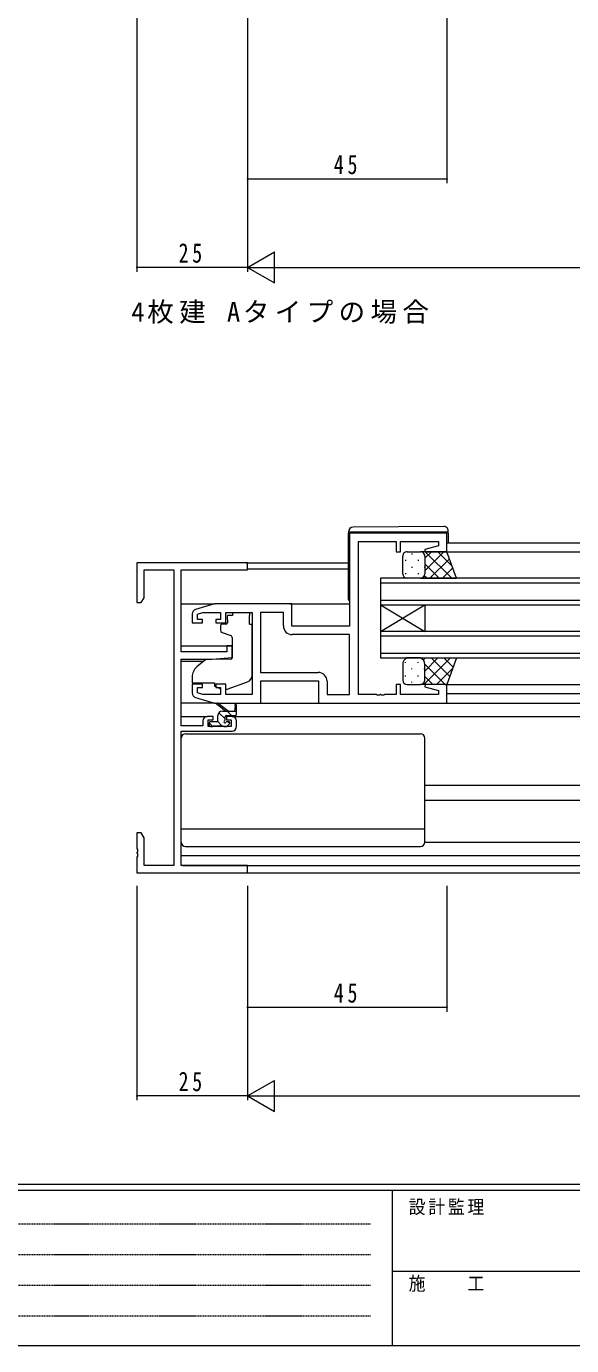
# Model space of a CAD drawing. Units: millimetres on the paper. Extents: x -397 to 397, y -282 to 282.
# Drawn here: x -218.8 to -95.8, y -282.1 to 15.8 of the extents above; entities that cross this region are included whole.
import ezdxf

# ---------------------------------------------------------------- set-up
doc = ezdxf.new("R2010")
doc.units = ezdxf.units.MM
doc.linetypes.add('USER1', pattern=[0.375, 0.25, -0.125])
for name, color, linetype, lineweight in [('0-1_YKK_ZWAK', 7, 'Continuous', 18), ('0-3_YKK_11', 7, 'Continuous', 18), ('0-4_YKK_12', 2, 'Continuous', 18), ('0-5_YKK_13', 4, 'Continuous', 18), ('0-6_YKK_D', 6, 'Continuous', 18)]:
    doc.layers.add(name, color=color, linetype=linetype, lineweight=lineweight)
doc.layers.add('0-2_USER1', color=7, linetype='Continuous')
doc.styles.add('ＭＳ ゴシック', font='')
doc.styles.get('ＭＳ ゴシック').set_extended_font_data('MS Gothic')

msp = doc.modelspace()

# ---------------------------------------------------------------- linework, layer by layer
at = {"layer": '0-1_YKK_ZWAK'}
for p, q in [((376.092, -245.688), (-393.908, -245.688)), ((338.292, -247.088), (-393.908, -247.088)), ((-136.308, -247.088), (-136.308, -282.088)), ((-136.308, -265.287), (-7.508, -265.287)), ((-393.908, -282.088), (338.292, -282.088))]:
    msp.add_line(p, q, dxfattribs=at)
at = {"layer": '0-1_YKK_ZWAK', "linetype": 'USER1'}
for p, q in [((-389.31, -254.6), (-141.117, -254.6)), ((-389.31, -261.529), (-141.117, -261.529)), ((-389.31, -268.457), (-141.117, -268.457)), ((-389.31, -275.386), (-141.117, -275.386))]:
    msp.add_line(p, q, dxfattribs=at)
at = {"layer": '0-3_YKK_11'}
for p, q in [((-145.908, -98.588), (-145.908, -119.588)), ((-123.908, -98.588), (-145.908, -98.588)), ((-143.908, -135.058), (-143.908, -100.518)), ((-143.908, -100.518), (-135.408, -100.518)), ((-134.408, -100.518), (-125.838, -100.518)), ((-168.908, -105.288), (-193.908, -105.288)), ((-193.908, -105.288), (-193.908, -114.288)), ((-192.278, -106.918), (-185.538, -106.918)), ((-192.278, -113.196), (-192.278, -106.918)), ((-185.538, -106.918), (-185.538, -173.658)), ((-183.908, -106.918), (-168.908, -106.918)), ((-183.908, -125.388), (-183.908, -106.918)), ((-168.908, -106.918), (-168.908, -105.288)), ((-192.908, -114.288), (-192.278, -113.196)), ((-193.908, -114.288), (-192.908, -114.288)), ((-176.408, -114.588), (-180.696, -115.874)), ((-158.908, -114.588), (-176.408, -114.588)), ((-179.013, -116.518), (-175.008, -116.518)), ((-173.808, -116.518), (-167.908, -116.518)), ((-167.908, -116.518), (-167.908, -135.058)), ((-160.838, -116.518), (-165.978, -116.518)), ((-165.978, -116.518), (-165.978, -130.058)), ((-165.978, -116.518), (-165.978, -130.058)), ((-160.838, -119.518), (-160.838, -116.518)), ((-145.908, -121.518), (-158.838, -121.518)), ((-145.908, -135.058), (-145.908, -121.518)), ((-173.608, -125.388), (-183.908, -125.388)), ((-183.908, -127.088), (-176.908, -127.088)), ((-183.908, -142.088), (-183.908, -127.088)), ((-165.978, -130.058), (-152.978, -130.058)), ((-179.108, -132.688), (-181.408, -132.688)), ((-181.408, -132.688), (-181.408, -134.744)), ((-179.108, -133.488), (-179.108, -132.688)), ((-173.808, -132.688), (-176.108, -132.688)), ((-176.108, -132.688), (-176.108, -133.488)), ((-173.808, -135.058), (-173.808, -132.688)), ((-165.908, -131.988), (-152.908, -131.988)), ((-165.908, -136.988), (-165.908, -131.988)), ((-152.908, -131.988), (-152.908, -136.988)), ((-150.978, -132.058), (-150.978, -135.058)), ((-134.408, -132.788), (-135.408, -132.788)), ((-135.408, -132.788), (-135.408, -135.058)), ((-134.408, -135.058), (-134.408, -132.788)), ((-128.869, -132.788), (-128.937, -133.31)), ((-123.908, -132.788), (-128.869, -132.788)), ((-123.908, -136.988), (-123.908, -132.788)), ((-180.696, -135.701), (-176.408, -136.988)), ((-175.008, -135.058), (-179.013, -135.058)), ((-176.408, -136.988), (-165.908, -136.988)), ((-167.908, -135.058), (-173.808, -135.058)), ((-152.908, -136.988), (-123.908, -136.988)), ((-150.978, -135.058), (-145.908, -135.058)), ((-139.866, -135.058), (-143.908, -135.058)), ((-135.408, -135.058), (-137.95, -135.058)), ((-125.838, -135.058), (-134.408, -135.058)), ((-179.008, -142.088), (-183.908, -142.088)), ((-179.008, -140.988), (-179.008, -142.088)), ((-177.808, -142.288), (-177.808, -140.788)), ((-172.608, -142.288), (-177.808, -142.288)), ((-172.608, -140.788), (-172.608, -142.288)), ((-171.408, -142.288), (-171.408, -140.988)), ((-183.908, -143.288), (-172.408, -143.288)), ((-183.908, -173.658), (-183.908, -143.288)), ((-193.908, -166.288), (-193.908, -169.829)), ((-192.278, -173.658), (-192.278, -167.379)), ((-193.788, -171.013), (-193.788, -171.563)), ((-193.908, -175.288), (-168.908, -175.288)), ((-185.538, -173.658), (-192.278, -173.658)), ((-168.908, -173.658), (-183.908, -173.658)), ((-168.908, -175.288), (-168.908, -173.658))]:
    msp.add_line(p, q, dxfattribs=at)
for points in [[(-135.408, -100.518), (-135.408, -102.788), (-134.408, -102.788), (-134.408, -100.518)], [(-125.838, -100.518), (-125.838, -101.435), (-128.937, -102.265), (-128.869, -102.788), (-123.908, -102.788), (-123.908, -98.588)], [(-145.908, -119.588), (-158.908, -119.588), (-158.908, -114.588)], [(-181.408, -116.832), (-181.408, -118.888), (-179.108, -118.888), (-179.108, -118.088), (-180.208, -118.088), (-180.208, -116.876), (-179.013, -116.518)], [(-175.008, -116.518), (-175.008, -118.088), (-176.108, -118.088), (-176.108, -118.888), (-173.808, -118.888), (-173.808, -116.518)], [(-176.908, -127.088), (-172.408, -126.694), (-172.408, -124.088), (-173.608, -124.088), (-173.608, -125.388)], [(-179.013, -135.058), (-180.208, -134.699), (-180.208, -133.488), (-179.108, -133.488)], [(-176.108, -133.488), (-175.008, -133.488), (-175.008, -135.058)], [(-128.937, -133.31), (-125.838, -134.14), (-125.838, -135.058)], [(-137.95, -135.058), (-138.133, -135.178), (-138.683, -135.178), (-138.866, -135.058), (-138.95, -135.058), (-139.133, -135.178), (-139.683, -135.178), (-139.866, -135.058)], [(-177.808, -140.788), (-176.708, -140.788), (-176.708, -139.988), (-178.008, -139.988)], [(-172.408, -139.988), (-173.708, -139.988), (-173.708, -140.788), (-172.608, -140.788)], [(-192.278, -167.379), (-192.908, -166.288), (-193.908, -166.288)], [(-193.908, -169.829), (-193.788, -170.013), (-193.788, -170.563), (-193.908, -170.746), (-193.908, -170.829), (-193.788, -171.013)], [(-193.788, -171.563), (-193.908, -171.746), (-193.908, -175.288)]]:
    msp.add_lwpolyline(points, dxfattribs=at)
for centre, radius, start, end in [((-180.408, -116.832), 1, 106.69926, 180.00004), ((-158.838, -119.518), 2, 180.00001, 269.99999), ((-152.978, -132.058), 2, 0.00001, 89.99999), ((-180.408, -134.744), 1, 179.99996, 253.30074), ((-178.008, -140.988), 1, 90.00001, 179.99999), ((-172.408, -140.988), 1, 0.00001, 89.99999), ((-172.408, -142.288), 1, 270.00001, 359.99999)]:
    msp.add_arc(centre, radius, start, end, dxfattribs=at)
at = {"layer": '0-4_YKK_12'}
for p, q in [((-123.908, -100.787), (-32.908, -100.787)), ((-124.997, -102.788), (-32.908, -102.788)), ((-169.208, -105.288), (-146.108, -105.288)), ((-168.908, -106.688), (-146.108, -106.688)), ((-138.908, -108.788), (-138.908, -114.788)), ((-32.908, -108.788), (-138.908, -108.788)), ((-138.908, -109.788), (-32.908, -109.788)), ((-183.908, -114.588), (-176.335, -114.588)), ((-159.408, -114.588), (-145.908, -114.588)), ((-32.908, -113.788), (-138.908, -113.788)), ((-138.908, -114.788), (-138.908, -120.788)), ((-138.908, -114.788), (-32.908, -114.788)), ((-138.908, -114.788), (-128.908, -120.788)), ((-138.908, -120.788), (-128.908, -114.788)), ((-128.908, -114.788), (-128.908, -120.788)), ((-138.908, -120.788), (-138.908, -126.788)), ((-32.908, -120.788), (-138.908, -120.788)), ((-138.908, -121.788), (-32.908, -121.788)), ((-183.908, -124.088), (-172.408, -124.088)), ((-183.908, -127.488), (-178.785, -127.488)), ((-32.908, -125.788), (-138.908, -125.788)), ((-138.908, -126.788), (-32.908, -126.788)), ((-124.408, -132.788), (-32.908, -132.787)), ((-124.408, -136.988), (-32.908, -136.988)), ((-123.908, -134.788), (-32.908, -134.787)), ((-183.908, -139.988), (-178.008, -139.988)), ((-172.408, -139.988), (-32.908, -139.988)), ((-128.908, -155.488), (-32.908, -155.488)), ((-128.908, -158.888), (-32.908, -158.888)), ((-183.908, -171.388), (-32.908, -171.388)), ((-183.608, -173.658), (-32.908, -173.658)), ((-169.208, -175.288), (-32.908, -175.288))]:
    msp.add_line(p, q, dxfattribs=at)
at = {"layer": '0-5_YKK_13'}
for p, q in [((-146.108, -98.288), (-145.613, -98.288)), ((-145.613, -98.288), (-124.113, -98.288)), ((-124.617, -97.1), (-145.117, -97.279)), ((-124.113, -98.288), (-123.608, -98.288)), ((-123.608, -98.288), (-123.608, -98.1)), ((-123.608, -98.588), (-123.608, -98.288)), ((-146.108, -113.588), (-146.108, -98.588)), ((-123.608, -98.588), (-123.608, -100.788)), ((-133.908, -107.788), (-133.908, -103.788)), ((-132.908, -102.788), (-129.908, -102.788)), ((-131.828, -103.208), (-131.828, -103.408)), ((-123.908, -102.788), (-129.908, -102.788)), ((-128.998, -103.373), (-128.998, -103.408)), ((-128.908, -107.109), (-124.587, -102.788)), ((-128.908, -104.28), (-127.415, -102.788)), ((-128.908, -103.788), (-128.908, -107.388)), ((-128.908, -103.788), (-128.908, -107.788)), ((-122.835, -108.788), (-128.835, -102.788)), ((-122.742, -106.052), (-126.007, -102.788)), ((-121.765, -108.788), (-123.908, -102.788)), ((-133.243, -104.623), (-133.243, -104.823)), ((-131.828, -106.238), (-131.828, -106.438)), ((-130.413, -104.623), (-130.413, -104.823)), ((-128.998, -106.238), (-128.998, -106.438)), ((-125.664, -108.788), (-128.908, -105.543)), ((-127.759, -108.788), (-123.342, -104.372)), ((-124.93, -108.788), (-122.598, -106.456)), ((-133.243, -107.653), (-133.243, -107.853)), ((-129.908, -108.788), (-132.908, -108.788)), ((-130.413, -107.653), (-130.413, -107.853)), ((-129.908, -108.788), (-121.765, -108.788)), ((-128.492, -108.788), (-129.024, -108.255)), ((-122.102, -108.788), (-121.854, -108.54)), ((-172.308, -117.188), (-173.478, -117.188)), ((-173.478, -118.188), (-173.478, -117.188)), ((-173.478, -118.188), (-173.478, -118.888)), ((-172.308, -116.518), (-168.508, -116.518)), ((-172.308, -116.518), (-172.308, -117.188)), ((-168.508, -116.518), (-168.508, -117.188)), ((-175.008, -119.488), (-175.008, -120.538)), ((-173.778, -119.188), (-174.708, -119.188)), ((-174.679, -121.007), (-172.679, -121.736)), ((-168.508, -119.188), (-167.908, -119.188)), ((-167.908, -130.743), (-167.908, -119.188)), ((-172.408, -122.184), (-172.408, -126.79)), ((-178.645, -127.37), (-180.337, -128.79)), ((-172.625, -127.09), (-178.011, -127.137)), ((-133.243, -127.923), (-133.243, -127.723)), ((-129.908, -126.788), (-132.908, -126.788)), ((-130.413, -127.923), (-130.413, -127.723)), ((-129.908, -126.788), (-121.765, -126.788)), ((-129.254, -127.254), (-128.788, -126.788)), ((-129.131, -132.788), (-123.131, -126.788)), ((-128.908, -129.736), (-125.96, -126.788)), ((-123.265, -130.986), (-127.463, -126.788)), ((-122.52, -128.902), (-124.634, -126.788)), ((-121.765, -126.788), (-123.908, -132.788)), ((-121.776, -126.817), (-121.806, -126.788)), ((-181.408, -131.088), (-181.408, -132.388)), ((-133.908, -128.288), (-133.908, -131.788)), ((-133.243, -130.953), (-133.243, -130.753)), ((-131.828, -129.338), (-131.828, -129.138)), ((-130.413, -130.953), (-130.413, -130.753)), ((-128.998, -129.338), (-128.998, -129.138)), ((-124.291, -132.788), (-128.908, -128.171)), ((-128.908, -131.788), (-128.908, -128.288)), ((-128.908, -131.788), (-128.908, -128.688)), ((-127.119, -132.788), (-128.908, -130.999)), ((-126.303, -132.788), (-122.578, -129.063)), ((-181.408, -132.388), (-176.408, -132.388)), ((-176.408, -132.388), (-176.408, -132.688)), ((-176.408, -132.688), (-176.408, -133.185)), ((-175.102, -133.794), (-176.408, -133.185)), ((-173.536, -133.828), (-168.899, -132.154)), ((-132.908, -132.788), (-129.908, -132.788)), ((-131.828, -132.368), (-131.828, -132.168)), ((-123.908, -132.788), (-129.908, -132.788)), ((-128.998, -132.202), (-128.998, -132.168)), ((-176.335, -136.988), (-183.908, -136.988)), ((-166.408, -136.988), (-152.408, -136.988)), ((-173.908, -138.788), (-175.728, -137.387)), ((-175.608, -140.888), (-175.608, -139.788)), ((-173.308, -138.788), (-175.526, -137.105)), ((-174.008, -140.538), (-175.386, -139.16)), ((-174.608, -138.788), (-171.408, -138.788)), ((-173.708, -139.788), (-171.708, -139.788)), ((-172.513, -139.788), (-173.513, -138.788)), ((-171.708, -137.661), (-171.907, -138.788)), ((-171.408, -139.488), (-171.408, -137.488)), ((-177.608, -141.488), (-177.608, -141.988)), ((-176.755, -142.281), (-177.603, -141.433)), ((-175.908, -141.188), (-177.308, -141.188)), ((-177.308, -142.288), (-176.808, -142.288)), ((-176.608, -142.088), (-174.508, -142.088)), ((-174.703, -142.088), (-175.694, -141.097)), ((-174.308, -142.288), (-173.708, -142.288)), ((-174.008, -140.727), (-174.008, -140.088)), ((-173.208, -141.188), (-173.547, -141.188)), ((-173.496, -142.2), (-172.996, -141.7)), ((-172.935, -141.611), (-173.358, -141.188)), ((-183.908, -168.388), (-183.908, -144.888)), ((-182.908, -143.888), (-129.908, -143.888)), ((-128.908, -168.388), (-128.908, -144.888)), ((-183.908, -165.348), (-128.908, -165.348)), ((-182.908, -169.388), (-129.908, -169.388)), ((-128.908, -168.388), (-32.908, -168.388))]:
    msp.add_line(p, q, dxfattribs=at)
for points in [[(-146.108, -98.279), (-146.108, -98.288), (-146.108, -98.588)], [(-168.508, -119.188), (-168.508, -118.188), (-168.508, -117.188)]]:
    msp.add_lwpolyline(points, dxfattribs=at)
for centre, radius, start, end in [((-145.108, -98.279), 1, 90.5, 180), ((-124.608, -98.1), 1, 0, 90.5), ((-132.908, -103.788), 1, 89.9999, 179.9999), ((-129.908, -103.788), 1, 359.9999, 89.9999), ((-129.908, -103.788), 1, 359.9999, 89.9999), ((-132.908, -107.788), 1, 179.9999, 269.9999), ((-129.908, -107.788), 1, 269.9999, 359.9999), ((-145.608, -113.588), 0.5, 180, 233.13017), ((-173.778, -118.888), 0.3, 270, 0), ((-174.708, -119.488), 0.3, 90, 180), ((-174.508, -120.538), 0.5, 180, 250), ((-172.908, -122.184), 0.5, 0, 70), ((-178.002, -128.137), 1, 90.5, 130), ((-172.708, -126.79), 0.3, 270.5, 0), ((-132.376, -128.226), 1.534, 110.30881, 182.3117), ((-130.44, -128.226), 1.534, 357.68843, 69.69136), ((-178.408, -131.088), 3, 130, 180), ((-169.408, -130.743), 1.5, 289.85326, 0), ((-174.679, -132.888), 1, 245, 250.79704), ((-173.876, -132.888), 1, 273.88684, 289.85326), ((-132.908, -131.788), 1, 180.0001, 270.0001), ((-129.908, -131.788), 1, 270.0001, 0.0001), ((-129.908, -131.788), 1, 270.0001, 0.0001), ((-175.708, -137.188), 0.2, 24.41711, 264.41711), ((-174.608, -139.788), 1, 90, 180), ((-173.708, -140.088), 0.3, 90, 180), ((-171.608, -137.488), 0.2, 0, 240), ((-171.708, -139.488), 0.3, 270, 0), ((-177.308, -141.488), 0.3, 90, 180), ((-177.308, -141.988), 0.3, 180, 270), ((-176.808, -142.088), 0.2, 270, 0), ((-175.908, -140.888), 0.3, 270, 0), ((-174.308, -142.088), 0.2, 180, 270), ((-174.008, -141.188), 0.25, 123.05573, 326.94427), ((-174.308, -140.727), 0.3, 303.05573, 0), ((-173.547, -141.488), 0.3, 90, 146.94427), ((-173.708, -141.988), 0.3, 270, 315), ((-173.208, -141.488), 0.3, 315, 90), ((-182.908, -144.888), 1, 90, 180), ((-129.908, -144.888), 1, 0, 90), ((-182.908, -168.388), 1, 180, 270), ((-129.908, -168.388), 1, 270, 0)]:
    msp.add_arc(centre, radius, start, end, dxfattribs=at)
at = {"layer": '0-6_YKK_D'}
for p, q in [((-193.908, 29.11), (-193.908, -39.588)), ((-168.908, 29.11), (-168.908, -19.588)), ((-168.908, 29.11), (-168.908, -39.588)), ((-168.908, 29.11), (-168.908, -39.588)), ((-123.908, 29.11), (-123.908, -19.588)), ((-168.908, -18.588), (-123.908, -18.588)), ((-168.908, -38.588), (-162.846, -35.088)), ((-162.846, -42.088), (-162.846, -35.088)), ((-168.908, -38.588), (-193.908, -38.588)), ((-168.908, -38.588), (-162.846, -42.088)), ((-168.908, -38.588), (-156.784, -38.588)), ((-161.908, -38.588), (324.092, -38.588)), ((-193.908, -178.288), (-193.908, -226.688)), ((-168.908, -178.288), (-168.908, -206.688)), ((-168.908, -178.288), (-168.908, -226.688)), ((-168.908, -178.288), (-168.908, -226.688)), ((-123.908, -178.288), (-123.908, -206.688)), ((-168.908, -205.688), (-123.908, -205.688)), ((-168.908, -225.688), (-162.846, -222.188)), ((-162.846, -229.188), (-162.846, -222.188)), ((-168.908, -225.688), (-193.908, -225.688)), ((-168.908, -225.688), (-162.846, -229.188)), ((-168.908, -225.688), (-156.784, -225.688)), ((-161.908, -225.688), (324.092, -225.688))]:
    msp.add_line(p, q, dxfattribs=at)
for centre, start, end in [((-168.908, -18.588), 0, 180), ((-168.908, -18.588), 180, 0), ((-123.908, -18.588), 0, 180), ((-123.908, -18.588), 180, 0), ((-193.908, -38.588), 0, 180), ((-193.908, -38.588), 180, 0), ((-168.908, -205.688), 0, 180), ((-168.908, -205.688), 180, 0), ((-123.908, -205.688), 0, 180), ((-123.908, -205.688), 180, 0), ((-193.908, -225.688), 0, 180), ((-193.908, -225.688), 180, 0)]:
    msp.add_arc(centre, 0.106, start, end, dxfattribs=at)

# ---------------------------------------------------------------- texts
at = {"layer": '0-1_YKK_ZWAK', "char_height": 3.079, "attachment_point": 7, "style": 'ＭＳ ゴシック'}
for s, insert in [('\\T1.17;\\W0.9;設計監理', (-132.539, -252.62)), ('\\T1.17;\\W0.9;施\u3000\u3000工', (-132.539, -269.942))]:
    msp.add_mtext(s, dxfattribs=dict(at, insert=insert))
at = {"layer": '0-2_USER1', "insert": (-195.16, -51.324), "char_height": 4.399, "attachment_point": 7, "style": 'ＭＳ ゴシック'}
msp.add_mtext('\\T1.2;4枚建\\~Aタイプの場合', dxfattribs=at)
at = {"layer": '0-6_YKK_D', "color": 7, "char_height": 4.399, "attachment_point": 7, "style": 'ＭＳ ゴシック'}
for s, insert in [('\\T1.37;\\W0.75;45', (-149.442, -17.588)), ('\\T1.37;\\W0.75;25', (-184.49, -37.588)), ('\\T1.37;\\W0.75;45', (-149.442, -204.688)), ('\\T1.37;\\W0.75;25', (-184.49, -224.688))]:
    msp.add_mtext(s, dxfattribs=dict(at, insert=insert))

doc.saveas('drawing.dxf')
